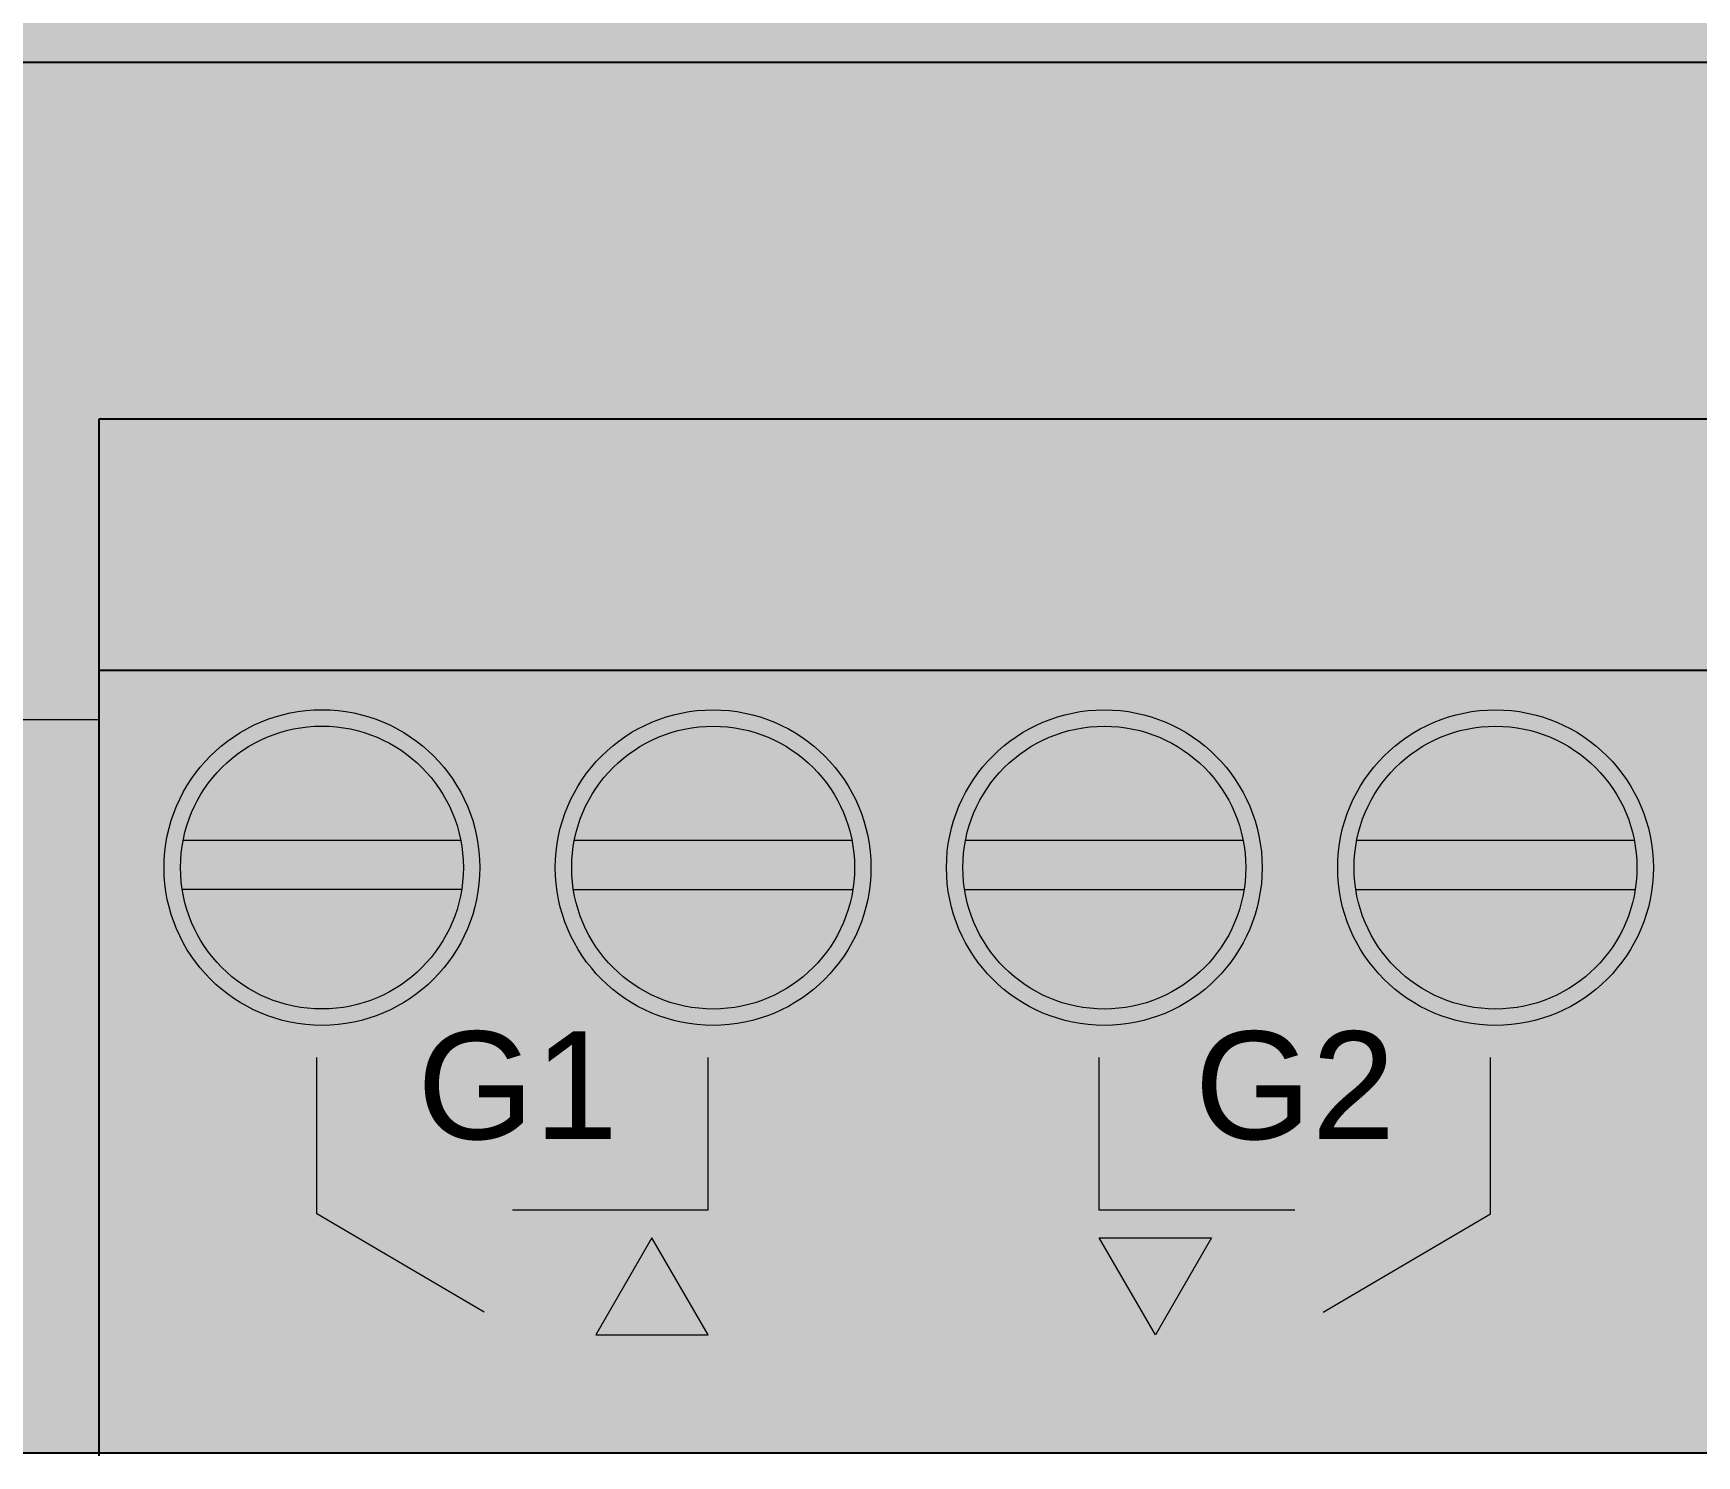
# Model space of a CAD drawing. Header units: millimetres. Extents: x 27500 to 33280, y -10980 to 420.
# Drawn here: x 28036.41 to 28063.41, y 144.95 to 168.05 of the extents above; entities that cross this region are included whole.
import ezdxf
from ezdxf.enums import TextEntityAlignment as Align

# ---------------------------------------------------------------- set-up
doc = ezdxf.new("R2010")
doc.units = ezdxf.units.MM
doc.layers.add('SX_ZEN_BODY', color=7, linetype='Continuous', true_color=0xefefeb)
doc.layers.add('SX_ZEN_TERMINALS', color=7, linetype='Continuous', true_color=0xc5c7cd)
doc.styles.get("Standard").update_dxf_attribs({"font": 'arial.ttf'})
doc.styles.add('SX_ZIOMB16V3_Arial', font='arial.ttf')

# ---------------------------------------------------------------- blocks, each defined once
blk = doc.blocks.new('SX_DYN_ZENNIO_G005')
at = {"true_color": 0x2f3236}
for points in [[(92.363, -43.088), (91.452, -41.509), (90.54, -43.088)], [(100.536, -41.509), (99.625, -43.088), (98.713, -41.509)]]:
    blk.add_hatch(color=250, dxfattribs=at).paths.add_polyline_path(points)
at = {"layer": 'SX_ZEN_BODY', "true_color": 0xefefeb}
blk.add_hatch(color=7, dxfattribs=at).paths.add_polyline_path([(0, -22.43), (0, 22.57), (0, 45), (8.425, 45), (59.77, 45), (82.475, 45), (133.82, 45), (140, 45), (140, 22.57), (140, -22.43), (140, -45), (133.82, -45), (82.475, -45), (59.77, -45), (8.425, -45), (0, -45)])
at = {"layer": 'SX_ZEN_TERMINALS', "true_color": 0xc5c7cd}
h = blk.add_hatch(color=9, dxfattribs=at)
h.paths.add_polyline_path([(140, -22.43), (140, -45), (133.82, -45), (133.82, -32.295), (133.82, -28.22), (82.475, -28.22), (82.475, -32.295), (82.475, -33.095), (76.34, -33.095), (76.34, -31.08), (63.66, -31.08), (63.66, -33.095), (59.77, -33.095), (59.77, -32.245), (59.77, -28.17), (8.425, -28.17), (8.425, -32.245), (8.425, -45), (0, -45), (0, -22.43)])
h.paths.add_polyline_path([(76.755, -27.96), (76.755, -27.255), (75.76, -27.255), (75.76, -27.96)], flags=0)
h.paths.add_polyline_path([(75.005, -27.255), (74.005, -27.255), (74.005, -27.96), (75.005, -27.96)], flags=0)
h.paths.add_polyline_path([(74.005, -26.76), (78.505, -26.76), (78.505, -26.065), (74.005, -26.065)], flags=0)
h.paths.add_polyline_path([(64.54, -27.975), (64.555, -27.955), (64.57, -27.93), (64.585, -27.91), (64.605, -27.885), (64.62, -27.865), (64.635, -27.845), (64.655, -27.825), (64.66, -27.815), (64.67, -27.805), (64.675, -27.795), (64.68, -27.79), (64.685, -27.785), (64.695, -27.775), (64.7, -27.77), (64.705, -27.76), (64.72, -27.745), (64.74, -27.73), (64.755, -27.715), (64.77, -27.695), (64.785, -27.68), (64.805, -27.665), (64.82, -27.65), (64.835, -27.635), (64.855, -27.615), (64.87, -27.6), (64.89, -27.585), (64.905, -27.565), (64.94, -27.53), (64.98, -27.495), (65.02, -27.46), (65.06, -27.42), (65.075, -27.405), (65.085, -27.395), (65.1, -27.385), (65.11, -27.375), (65.125, -27.365), (65.14, -27.35), (65.155, -27.335), (65.165, -27.325), (65.19, -27.305), (65.215, -27.28), (65.235, -27.26), (65.255, -27.24), (65.295, -27.205), (65.335, -27.165), (65.37, -27.135), (65.405, -27.1), (65.435, -27.065), (65.47, -27.035), (65.5, -27), (65.53, -26.97), (65.545, -26.95), (65.565, -26.935), (65.58, -26.915), (65.59, -26.9), (65.605, -26.885), (65.62, -26.865), (65.635, -26.845), (65.65, -26.83), (65.7, -26.755), (65.755, -26.68), (65.8, -26.6), (65.85, -26.52), (65.87, -26.48), (65.89, -26.44), (65.91, -26.395), (65.925, -26.355), (65.94, -26.315), (65.955, -26.27), (65.97, -26.225), (65.985, -26.18), (65.995, -26.13), (66, -26.085), (66.01, -26.035), (66.015, -25.985), (66.015, -25.96), (66.02, -25.935), (66.02, -25.91), (66.02, -25.885), (66.02, -25.855), (66.02, -25.83), (66.02, -25.805), (66.02, -25.78), (66.01, -25.675), (65.99, -25.575), (65.96, -25.48), (65.925, -25.39), (65.9, -25.345), (65.875, -25.305), (65.85, -25.26), (65.815, -25.22), (65.785, -25.18), (65.75, -25.14), (65.715, -25.1), (65.675, -25.065), (65.595, -25), (65.505, -24.94), (65.41, -24.89), (65.315, -24.845), (65.21, -24.815), (65.1, -24.79), (64.985, -24.77), (64.87, -24.76), (64.84, -24.76), (64.81, -24.76), (64.78, -24.76), (64.75, -24.76), (64.72, -24.76), (64.69, -24.765), (64.665, -24.765), (64.635, -24.77), (64.58, -24.775), (64.525, -24.78), (64.47, -24.785), (64.42, -24.795), (64.32, -24.82), (64.23, -24.85), (64.14, -24.89), (64.055, -24.93), (64.01, -24.955), (63.975, -24.98), (63.935, -25.005), (63.9, -25.035), (63.86, -25.06), (63.825, -25.09), (63.795, -25.125), (63.765, -25.155), (63.705, -25.23), (63.655, -25.31), (63.61, -25.395), (63.575, -25.485), (63.54, -25.585), (63.51, -25.69), (63.49, -25.8), (63.475, -25.92), (64.225, -25.995), (64.23, -25.89), (64.25, -25.79), (64.275, -25.705), (64.31, -25.635), (64.325, -25.6), (64.345, -25.57), (64.37, -25.54), (64.39, -25.515), (64.42, -25.495), (64.445, -25.475), (64.475, -25.455), (64.505, -25.44), (64.54, -25.425), (64.575, -25.41), (64.61, -25.4), (64.645, -25.395), (64.665, -25.39), (64.685, -25.39), (64.705, -25.385), (64.725, -25.385), (64.75, -25.385), (64.775, -25.385), (64.795, -25.385), (64.82, -25.39), (64.86, -25.395), (64.905, -25.4), (64.945, -25.415), (64.98, -25.43), (65.02, -25.445), (65.055, -25.46), (65.085, -25.485), (65.11, -25.505), (65.125, -25.515), (65.14, -25.53), (65.15, -25.54), (65.16, -25.555), (65.17, -25.57), (65.18, -25.585), (65.195, -25.6), (65.205, -25.615), (65.22, -25.65), (65.235, -25.685), (65.245, -25.725), (65.255, -25.765), (65.26, -25.79), (65.26, -25.81), (65.265, -25.83), (65.265, -25.85), (65.265, -25.875), (65.265, -25.9), (65.265, -25.92), (65.265, -25.945), (65.265, -25.99), (65.255, -26.035), (65.245, -26.075), (65.235, -26.12), (65.22, -26.16), (65.205, -26.2), (65.19, -26.235), (65.17, -26.27), (65.16, -26.285), (65.15, -26.305), (65.145, -26.32), (65.135, -26.335), (65.125, -26.35), (65.115, -26.36), (65.11, -26.375), (65.1, -26.39), (65.075, -26.415), (65.055, -26.445), (65.03, -26.47), (65, -26.5), (64.975, -26.53), (64.95, -26.56), (64.925, -26.585), (64.895, -26.615), (64.87, -26.64), (64.845, -26.665), (64.815, -26.695), (64.79, -26.72), (64.765, -26.745), (64.735, -26.775), (64.705, -26.8), (64.68, -26.83), (64.645, -26.86), (64.615, -26.89), (64.58, -26.925), (64.54, -26.96), (64.53, -26.97), (64.52, -26.975), (64.51, -26.99), (64.5, -27), (64.49, -27.005), (64.48, -27.015), (64.47, -27.025), (64.46, -27.035), (64.44, -27.055), (64.415, -27.075), (64.395, -27.095), (64.38, -27.11), (64.305, -27.185), (64.24, -27.25), (64.175, -27.315), (64.115, -27.37), (64.06, -27.43), (64.01, -27.49), (63.955, -27.545), (63.91, -27.6), (63.86, -27.655), (63.82, -27.71), (63.775, -27.765), (63.73, -27.82), (63.715, -27.85), (63.695, -27.875), (63.675, -27.905), (63.66, -27.935), (63.65, -27.95), (63.64, -27.965), (63.63, -27.98), (63.625, -27.995), (63.615, -28.01), (63.605, -28.025), (63.595, -28.04), (63.59, -28.055), (63.555, -28.13), (63.52, -28.205), (63.49, -28.28), (63.465, -28.365), (63.44, -28.445), (63.42, -28.53), (63.405, -28.61), (63.395, -28.69), (66.02, -28.69), (66.02, -27.995), (64.53, -27.995)], flags=0)
h.paths.add_polyline_path([(68.485, -27.215), (68.465, -27.375), (68.445, -27.52), (68.415, -27.645), (68.4, -27.7), (68.38, -27.75), (68.365, -27.8), (68.345, -27.84), (68.335, -27.86), (68.32, -27.88), (68.31, -27.9), (68.3, -27.915), (68.3, -27.92), (68.295, -27.92), (68.295, -27.925), (68.29, -27.93), (68.29, -27.935), (68.285, -27.935), (68.28, -27.945), (68.275, -27.95), (68.265, -27.955), (68.26, -27.965), (68.25, -27.98), (68.24, -27.99), (68.225, -28.005), (68.215, -28.015), (68.165, -28.055), (68.11, -28.09), (68.055, -28.11), (67.995, -28.125), (67.98, -28.13), (67.96, -28.135), (67.945, -28.135), (67.93, -28.14), (67.925, -28.14), (67.915, -28.14), (67.91, -28.14), (67.9, -28.14), (67.89, -28.14), (67.88, -28.14), (67.87, -28.14), (67.865, -28.14), (67.83, -28.135), (67.795, -28.13), (67.765, -28.12), (67.735, -28.115), (67.705, -28.1), (67.675, -28.085), (67.65, -28.065), (67.625, -28.05), (67.605, -28.03), (67.585, -28.01), (67.57, -27.985), (67.555, -27.96), (67.525, -27.91), (67.5, -27.845), (67.485, -27.78), (67.47, -27.705), (66.745, -27.785), (66.79, -27.99), (66.86, -28.175), (66.945, -28.33), (67.05, -28.465), (67.18, -28.575), (67.325, -28.66), (67.49, -28.72), (67.67, -28.75), (67.72, -28.755), (67.765, -28.76), (67.815, -28.76), (67.865, -28.76), (67.915, -28.76), (67.965, -28.76), (68.015, -28.755), (68.065, -28.75), (68.16, -28.73), (68.25, -28.705), (68.335, -28.68), (68.42, -28.64), (68.505, -28.6), (68.58, -28.555), (68.655, -28.5), (68.73, -28.44), (68.765, -28.41), (68.8, -28.375), (68.835, -28.34), (68.865, -28.305), (68.87, -28.3), (68.87, -28.295), (68.875, -28.29), (68.88, -28.285), (68.88, -28.28), (68.885, -28.275), (68.89, -28.275), (68.895, -28.27), (68.9, -28.26), (68.905, -28.25), (68.91, -28.245), (68.915, -28.235), (68.925, -28.22), (68.94, -28.205), (68.95, -28.185), (68.96, -28.17), (69.045, -28.025), (69.115, -27.855), (69.17, -27.67), (69.215, -27.465), (69.235, -27.355), (69.25, -27.24), (69.26, -27.125), (69.27, -27), (69.27, -26.935), (69.27, -26.87), (69.275, -26.8), (69.275, -26.735), (69.275, -26.67), (69.27, -26.6), (69.27, -26.535), (69.27, -26.475), (69.25, -26.23), (69.215, -26.01), (69.17, -25.805), (69.11, -25.62), (69.08, -25.54), (69.04, -25.46), (69, -25.385), (68.955, -25.315), (68.91, -25.25), (68.865, -25.19), (68.81, -25.135), (68.76, -25.085), (68.65, -24.99), (68.53, -24.915), (68.405, -24.855), (68.275, -24.805), (68.205, -24.79), (68.135, -24.775), (68.06, -24.765), (67.985, -24.76), (67.975, -24.76), (67.965, -24.76), (67.955, -24.76), (67.95, -24.76), (67.94, -24.76), (67.93, -24.76), (67.92, -24.76), (67.905, -24.76), (67.88, -24.76), (67.855, -24.765), (67.83, -24.765), (67.805, -24.765), (67.76, -24.77), (67.71, -24.775), (67.665, -24.785), (67.615, -24.795), (67.53, -24.815), (67.44, -24.845), (67.36, -24.88), (67.28, -24.925), (67.24, -24.945), (67.205, -24.97), (67.165, -25), (67.13, -25.025), (67.095, -25.055), (67.06, -25.085), (67.03, -25.115), (66.995, -25.15), (66.885, -25.29), (66.8, -25.445), (66.735, -25.61), (66.69, -25.79), (66.685, -25.84), (66.68, -25.89), (66.675, -25.94), (66.67, -25.99), (66.67, -26.04), (66.67, -26.09), (66.67, -26.145), (66.67, -26.195), (66.68, -26.295), (66.695, -26.39), (66.715, -26.485), (66.74, -26.57), (66.775, -26.655), (66.81, -26.735), (66.855, -26.81), (66.905, -26.885), (66.915, -26.905), (66.93, -26.92), (66.945, -26.94), (66.96, -26.955), (66.97, -26.965), (66.975, -26.975), (66.98, -26.985), (66.99, -26.99), (66.995, -26.995), (66.995, -27), (67, -27.005), (67.005, -27.01), (67.01, -27.01), (67.015, -27.015), (67.015, -27.02), (67.02, -27.025), (67.055, -27.06), (67.095, -27.095), (67.13, -27.125), (67.17, -27.155), (67.245, -27.205), (67.325, -27.25), (67.405, -27.285), (67.49, -27.315), (67.535, -27.33), (67.58, -27.335), (67.625, -27.345), (67.67, -27.35), (67.695, -27.355), (67.715, -27.355), (67.74, -27.355), (67.76, -27.36), (67.785, -27.36), (67.81, -27.36), (67.835, -27.36), (67.86, -27.36), (68.045, -27.33), (68.21, -27.265), (68.36, -27.165), (68.5, -27.035)], flags=0)
h.paths.add_polyline_path([(73.37, -24.785), (72.535, -24.785), (71.57, -27.68), (70.58, -24.785), (69.725, -24.785), (71.125, -28.69), (71.97, -28.69)], flags=0)
h.paths.add_polyline_path([(78.505, -27.96), (78.505, -27.255), (77.505, -27.255), (77.505, -27.96)], flags=0)
for points in [[(82.475, -28.22), (133.82, -28.22), (133.82, -32.295), (82.475, -32.295)], [(59.77, -45), (59.77, -33.095), (63.66, -33.095), (63.66, -31.08), (76.34, -31.08), (76.34, -33.095), (82.475, -33.095), (82.475, -45)], [(83.834, -35.85), (83.8, -35.5), (83.845, -35.035), (83.98, -34.605), (84.19, -34.215), (84.47, -33.875), (84.81, -33.595), (85.2, -33.385), (85.635, -33.25), (86.095, -33.205), (86.56, -33.25), (86.99, -33.385), (87.38, -33.595), (87.72, -33.875), (88, -34.215), (88.21, -34.605), (88.345, -35.035), (88.39, -35.5), (88.356, -35.85)], [(90.185, -35.855), (90.15, -35.5), (90.195, -35.035), (90.33, -34.605), (90.54, -34.215), (90.82, -33.875), (91.16, -33.595), (91.55, -33.385), (91.985, -33.25), (92.445, -33.205), (92.91, -33.25), (93.34, -33.385), (93.73, -33.595), (94.07, -33.875), (94.35, -34.215), (94.56, -34.605), (94.695, -35.035), (94.74, -35.5), (94.705, -35.855)], [(96.535, -35.855), (96.5, -35.5), (96.545, -35.035), (96.68, -34.605), (96.89, -34.215), (97.17, -33.875), (97.51, -33.595), (97.9, -33.385), (98.335, -33.25), (98.795, -33.205), (99.26, -33.25), (99.69, -33.385), (100.08, -33.595), (100.42, -33.875), (100.7, -34.215), (100.91, -34.605), (101.045, -35.035), (101.09, -35.5), (101.055, -35.855)], [(102.884, -35.855), (102.85, -35.5), (102.895, -35.04), (103.03, -34.605), (103.24, -34.215), (103.52, -33.875), (103.86, -33.595), (104.25, -33.385), (104.685, -33.25), (105.145, -33.205), (105.61, -33.25), (106.04, -33.385), (106.43, -33.595), (106.77, -33.875), (107.05, -34.215), (107.26, -34.605), (107.395, -35.04), (107.44, -35.5), (107.406, -35.855)], [(88.356, -35.85), (88.345, -35.96), (88.21, -36.39), (88, -36.78), (87.72, -37.12), (87.38, -37.4), (86.99, -37.615), (86.56, -37.75), (86.095, -37.795), (85.635, -37.75), (85.2, -37.615), (84.81, -37.4), (84.47, -37.12), (84.19, -36.78), (83.98, -36.39), (83.845, -35.96), (83.834, -35.85)], [(94.705, -35.855), (94.695, -35.96), (94.56, -36.395), (94.35, -36.785), (94.07, -37.125), (93.73, -37.405), (93.34, -37.615), (92.91, -37.75), (92.445, -37.795), (91.985, -37.75), (91.55, -37.615), (91.16, -37.405), (90.82, -37.125), (90.54, -36.785), (90.33, -36.395), (90.195, -35.96), (90.185, -35.855)], [(101.055, -35.855), (101.045, -35.96), (100.91, -36.395), (100.7, -36.785), (100.42, -37.125), (100.08, -37.405), (99.69, -37.615), (99.26, -37.75), (98.795, -37.795), (98.335, -37.75), (97.9, -37.615), (97.51, -37.405), (97.17, -37.125), (96.89, -36.785), (96.68, -36.395), (96.545, -35.96), (96.535, -35.855)], [(107.406, -35.855), (107.395, -35.965), (107.26, -36.395), (107.05, -36.785), (106.77, -37.125), (106.43, -37.405), (106.04, -37.615), (105.61, -37.75), (105.145, -37.795), (104.685, -37.75), (104.25, -37.615), (103.86, -37.405), (103.52, -37.125), (103.24, -36.785), (103.03, -36.395), (102.895, -35.965), (102.884, -35.855)]]:
    blk.add_hatch(color=9, dxfattribs=at).paths.add_polyline_path(points)
h = blk.add_hatch(color=9, dxfattribs=at)
h.paths.add_polyline_path([(82.475, -45), (82.475, -33.095), (82.475, -32.295), (133.82, -32.295), (133.82, -45)])
h.paths.add_polyline_path([(88.605, -34.985), (88.455, -34.5), (88.22, -34.065), (87.905, -33.685), (87.53, -33.375), (87.095, -33.14), (86.61, -32.99), (86.095, -32.935), (85.58, -32.99), (85.1, -33.14), (84.665, -33.375), (84.285, -33.685), (83.97, -34.065), (83.735, -34.5), (83.585, -34.985), (83.535, -35.5), (83.585, -36.015), (83.735, -36.495), (83.97, -36.93), (84.285, -37.31), (84.665, -37.625), (85.1, -37.86), (85.58, -38.01), (86.095, -38.06), (86.61, -38.01), (87.095, -37.86), (87.53, -37.625), (87.905, -37.31), (88.22, -36.93), (88.455, -36.495), (88.605, -36.015), (88.66, -35.5)], flags=0)
h.paths.add_polyline_path([(94.955, -34.985), (94.805, -34.5), (94.57, -34.065), (94.255, -33.69), (93.88, -33.375), (93.445, -33.14), (92.96, -32.99), (92.445, -32.94), (91.93, -32.99), (91.45, -33.14), (91.015, -33.375), (90.635, -33.69), (90.32, -34.065), (90.085, -34.5), (89.935, -34.985), (89.885, -35.5), (89.935, -36.015), (90.085, -36.495), (90.32, -36.93), (90.635, -37.31), (91.015, -37.625), (91.45, -37.86), (91.93, -38.01), (92.445, -38.06), (92.96, -38.01), (93.445, -37.86), (93.88, -37.625), (94.255, -37.31), (94.57, -36.93), (94.805, -36.495), (94.955, -36.015), (95.01, -35.5)], flags=0)
h.paths.add_polyline_path([(101.305, -34.985), (101.155, -34.5), (100.92, -34.065), (100.605, -33.69), (100.23, -33.375), (99.795, -33.14), (99.31, -32.99), (98.795, -32.94), (98.28, -32.99), (97.8, -33.14), (97.365, -33.375), (96.985, -33.69), (96.67, -34.065), (96.435, -34.5), (96.285, -34.985), (96.235, -35.5), (96.285, -36.015), (96.435, -36.495), (96.67, -36.93), (96.985, -37.31), (97.365, -37.625), (97.8, -37.86), (98.28, -38.01), (98.795, -38.06), (99.31, -38.01), (99.795, -37.86), (100.23, -37.625), (100.605, -37.31), (100.92, -36.93), (101.155, -36.495), (101.305, -36.015), (101.36, -35.5)], flags=0)
h.paths.add_polyline_path([(107.655, -34.985), (107.505, -34.505), (107.27, -34.07), (106.955, -33.69), (106.58, -33.375), (106.145, -33.14), (105.66, -32.99), (105.145, -32.94), (104.63, -32.99), (104.15, -33.14), (103.715, -33.375), (103.335, -33.69), (103.02, -34.07), (102.785, -34.505), (102.635, -34.985), (102.585, -35.5), (102.635, -36.015), (102.785, -36.5), (103.02, -36.935), (103.335, -37.31), (103.715, -37.625), (104.15, -37.86), (104.63, -38.01), (105.145, -38.06), (105.66, -38.01), (106.145, -37.86), (106.58, -37.625), (106.955, -37.31), (107.27, -36.935), (107.505, -36.5), (107.655, -36.015), (107.71, -35.5)], flags=0)
h.paths.add_polyline_path([(133.045, -34.98), (132.895, -34.5), (132.66, -34.065), (132.345, -33.685), (131.965, -33.37), (131.53, -33.135), (131.05, -32.985), (130.535, -32.935), (130.015, -32.985), (129.535, -33.135), (129.1, -33.37), (128.72, -33.685), (128.41, -34.065), (128.175, -34.5), (128.025, -34.98), (127.97, -35.495), (128.025, -36.015), (128.175, -36.495), (128.41, -36.93), (128.72, -37.31), (129.1, -37.62), (129.535, -37.855), (130.015, -38.005), (130.535, -38.06), (131.05, -38.005), (131.53, -37.855), (131.965, -37.62), (132.345, -37.31), (132.66, -36.93), (132.895, -36.495), (133.045, -36.015), (133.095, -35.495)], flags=0)
h.paths.add_polyline_path([(126.695, -34.98), (126.545, -34.5), (126.31, -34.065), (125.995, -33.685), (125.615, -33.375), (125.18, -33.135), (124.7, -32.985), (124.185, -32.935), (123.665, -32.985), (123.185, -33.135), (122.75, -33.375), (122.37, -33.685), (122.06, -34.065), (121.825, -34.5), (121.675, -34.98), (121.62, -35.495), (121.675, -36.015), (121.825, -36.495), (122.06, -36.93), (122.37, -37.31), (122.75, -37.62), (123.185, -37.86), (123.665, -38.005), (124.185, -38.06), (124.7, -38.005), (125.18, -37.86), (125.615, -37.62), (125.995, -37.31), (126.31, -36.93), (126.545, -36.495), (126.695, -36.015), (126.745, -35.495)], flags=0)
h.paths.add_polyline_path([(120.345, -34.98), (120.195, -34.5), (119.96, -34.065), (119.645, -33.685), (119.265, -33.375), (118.83, -33.135), (118.35, -32.99), (117.835, -32.935), (117.315, -32.99), (116.835, -33.135), (116.4, -33.375), (116.02, -33.685), (115.71, -34.065), (115.475, -34.5), (115.325, -34.98), (115.27, -35.5), (115.325, -36.015), (115.475, -36.495), (115.71, -36.93), (116.02, -37.31), (116.4, -37.625), (116.835, -37.86), (117.315, -38.01), (117.835, -38.06), (118.35, -38.01), (118.83, -37.86), (119.265, -37.625), (119.645, -37.31), (119.96, -36.93), (120.195, -36.495), (120.345, -36.015), (120.395, -35.5)], flags=0)
h.paths.add_polyline_path([(113.995, -34.985), (113.845, -34.5), (113.61, -34.065), (113.295, -33.685), (112.915, -33.375), (112.48, -33.14), (112, -32.99), (111.485, -32.935), (110.965, -32.99), (110.485, -33.14), (110.05, -33.375), (109.67, -33.685), (109.36, -34.065), (109.125, -34.5), (108.975, -34.985), (108.92, -35.5), (108.975, -36.015), (109.125, -36.495), (109.36, -36.93), (109.67, -37.31), (110.05, -37.625), (110.485, -37.86), (110.965, -38.01), (111.485, -38.06), (112, -38.01), (112.48, -37.86), (112.915, -37.625), (113.295, -37.31), (113.61, -36.93), (113.845, -36.495), (113.995, -36.015), (114.045, -35.5)], flags=0)
h.paths.add_polyline_path([(91.45, -41.51), (90.54, -43.09), (92.365, -43.09)], flags=0)
h.paths.add_polyline_path([(98.715, -41.51), (99.625, -43.09), (100.535, -41.51)], flags=0)
h.paths.add_polyline_path([(116.84, -41.51), (115.93, -43.09), (117.75, -43.09)], flags=0)
h.paths.add_polyline_path([(124.1, -41.51), (125.015, -43.09), (125.925, -41.51)], flags=0)
h = blk.add_hatch(color=9, dxfattribs=at)
h.paths.add_polyline_path([(88.605, -36.015), (88.455, -36.495), (88.22, -36.93), (87.905, -37.31), (87.53, -37.625), (87.095, -37.86), (86.61, -38.01), (86.095, -38.06), (85.58, -38.01), (85.1, -37.86), (84.665, -37.625), (84.285, -37.31), (83.97, -36.93), (83.735, -36.495), (83.585, -36.015), (83.535, -35.5), (83.585, -34.985), (83.735, -34.5), (83.97, -34.065), (84.285, -33.685), (84.665, -33.375), (85.1, -33.14), (85.58, -32.99), (86.095, -32.935), (86.61, -32.99), (87.095, -33.14), (87.53, -33.375), (87.905, -33.685), (88.22, -34.065), (88.455, -34.5), (88.605, -34.985), (88.66, -35.5)])
h.paths.add_polyline_path([(88.39, -35.5), (88.345, -35.035), (88.21, -34.605), (88, -34.215), (87.72, -33.875), (87.38, -33.595), (86.99, -33.385), (86.56, -33.25), (86.095, -33.205), (85.635, -33.25), (85.2, -33.385), (84.81, -33.595), (84.47, -33.875), (84.19, -34.215), (83.98, -34.605), (83.845, -35.035), (83.8, -35.5), (83.834, -35.85), (83.845, -35.96), (83.98, -36.39), (84.19, -36.78), (84.47, -37.12), (84.81, -37.4), (85.2, -37.615), (85.635, -37.75), (86.095, -37.795), (86.56, -37.75), (86.99, -37.615), (87.38, -37.4), (87.72, -37.12), (88, -36.78), (88.21, -36.39), (88.345, -35.96), (88.356, -35.85)], flags=0)
h = blk.add_hatch(color=9, dxfattribs=at)
h.paths.add_polyline_path([(94.955, -36.015), (94.805, -36.495), (94.57, -36.93), (94.255, -37.31), (93.88, -37.625), (93.445, -37.86), (92.96, -38.01), (92.445, -38.06), (91.93, -38.01), (91.45, -37.86), (91.015, -37.625), (90.635, -37.31), (90.32, -36.93), (90.085, -36.495), (89.935, -36.015), (89.885, -35.5), (89.935, -34.985), (90.085, -34.5), (90.32, -34.065), (90.635, -33.69), (91.015, -33.375), (91.45, -33.14), (91.93, -32.99), (92.445, -32.94), (92.96, -32.99), (93.445, -33.14), (93.88, -33.375), (94.255, -33.69), (94.57, -34.065), (94.805, -34.5), (94.955, -34.985), (95.01, -35.5)])
h.paths.add_polyline_path([(94.74, -35.5), (94.695, -35.035), (94.56, -34.605), (94.35, -34.215), (94.07, -33.875), (93.73, -33.595), (93.34, -33.385), (92.91, -33.25), (92.445, -33.205), (91.985, -33.25), (91.55, -33.385), (91.16, -33.595), (90.82, -33.875), (90.54, -34.215), (90.33, -34.605), (90.195, -35.035), (90.15, -35.5), (90.185, -35.855), (90.195, -35.96), (90.33, -36.395), (90.54, -36.785), (90.82, -37.125), (91.16, -37.405), (91.55, -37.615), (91.985, -37.75), (92.445, -37.795), (92.91, -37.75), (93.34, -37.615), (93.73, -37.405), (94.07, -37.125), (94.35, -36.785), (94.56, -36.395), (94.695, -35.96), (94.705, -35.855)], flags=0)
h = blk.add_hatch(color=9, dxfattribs=at)
h.paths.add_polyline_path([(101.305, -36.015), (101.155, -36.495), (100.92, -36.93), (100.605, -37.31), (100.23, -37.625), (99.795, -37.86), (99.31, -38.01), (98.795, -38.06), (98.28, -38.01), (97.8, -37.86), (97.365, -37.625), (96.985, -37.31), (96.67, -36.93), (96.435, -36.495), (96.285, -36.015), (96.235, -35.5), (96.285, -34.985), (96.435, -34.5), (96.67, -34.065), (96.985, -33.69), (97.365, -33.375), (97.8, -33.14), (98.28, -32.99), (98.795, -32.94), (99.31, -32.99), (99.795, -33.14), (100.23, -33.375), (100.605, -33.69), (100.92, -34.065), (101.155, -34.5), (101.305, -34.985), (101.36, -35.5)])
h.paths.add_polyline_path([(101.09, -35.5), (101.045, -35.035), (100.91, -34.605), (100.7, -34.215), (100.42, -33.875), (100.08, -33.595), (99.69, -33.385), (99.26, -33.25), (98.795, -33.205), (98.335, -33.25), (97.9, -33.385), (97.51, -33.595), (97.17, -33.875), (96.89, -34.215), (96.68, -34.605), (96.545, -35.035), (96.5, -35.5), (96.535, -35.855), (96.545, -35.96), (96.68, -36.395), (96.89, -36.785), (97.17, -37.125), (97.51, -37.405), (97.9, -37.615), (98.335, -37.75), (98.795, -37.795), (99.26, -37.75), (99.69, -37.615), (100.08, -37.405), (100.42, -37.125), (100.7, -36.785), (100.91, -36.395), (101.045, -35.96), (101.055, -35.855)], flags=0)
h = blk.add_hatch(color=9, dxfattribs=at)
h.paths.add_polyline_path([(107.655, -36.015), (107.505, -36.5), (107.27, -36.935), (106.955, -37.31), (106.58, -37.625), (106.145, -37.86), (105.66, -38.01), (105.145, -38.06), (104.63, -38.01), (104.15, -37.86), (103.715, -37.625), (103.335, -37.31), (103.02, -36.935), (102.785, -36.5), (102.635, -36.015), (102.585, -35.5), (102.635, -34.985), (102.785, -34.505), (103.02, -34.07), (103.335, -33.69), (103.715, -33.375), (104.15, -33.14), (104.63, -32.99), (105.145, -32.94), (105.66, -32.99), (106.145, -33.14), (106.58, -33.375), (106.955, -33.69), (107.27, -34.07), (107.505, -34.505), (107.655, -34.985), (107.71, -35.5)])
h.paths.add_polyline_path([(107.44, -35.5), (107.395, -35.04), (107.26, -34.605), (107.05, -34.215), (106.77, -33.875), (106.43, -33.595), (106.04, -33.385), (105.61, -33.25), (105.145, -33.205), (104.685, -33.25), (104.25, -33.385), (103.86, -33.595), (103.52, -33.875), (103.24, -34.215), (103.03, -34.605), (102.895, -35.04), (102.85, -35.5), (102.884, -35.855), (102.895, -35.965), (103.03, -36.395), (103.24, -36.785), (103.52, -37.125), (103.86, -37.405), (104.25, -37.615), (104.685, -37.75), (105.145, -37.795), (105.61, -37.75), (106.04, -37.615), (106.43, -37.405), (106.77, -37.125), (107.05, -36.785), (107.26, -36.395), (107.395, -35.965), (107.406, -35.855)], flags=0)
at = {"color": 250, "true_color": 0x2f3236}
for p, q in [((140, -22.429), (0, -22.429)), ((82.476, -28.221), (82.476, -45.048)), ((133.818, -28.221), (82.476, -28.221)), ((82.476, -32.293), (133.818, -32.293)), ((0, -45), (140, -45))]:
    blk.add_line(p, q, dxfattribs=at)
at = {"color": 250, "lineweight": 18, "true_color": 0x2f3236}
blk.add_line((76.34, -33.095), (82.476, -33.095), dxfattribs=at)
at = {"color": 250, "lineweight": 9, "true_color": 0x2f3236}
for points in [[(83.844, -35.052), (88.347, -35.052)], [(90.194, -35.053), (94.697, -35.053)], [(96.544, -35.053), (101.047, -35.053)], [(102.894, -35.054), (107.397, -35.054)], [(83.827, -35.852), (88.364, -35.852)], [(90.177, -35.853), (94.714, -35.853)], [(96.527, -35.853), (101.064, -35.853)], [(102.877, -35.854), (107.414, -35.854)]]:
    blk.add_lwpolyline(points, dxfattribs=at)
at = {"color": 250, "lineweight": 5, "true_color": 0x2f3236}
for points in [[(86.011, -41.12), (86.011, -38.581)], [(92.363, -41.056), (92.363, -38.581)], [(98.713, -41.059), (98.713, -38.583)], [(105.065, -41.122), (105.065, -38.583)], [(88.727, -42.718), (86.011, -41.12)], [(89.187, -41.056), (92.363, -41.056)], [(101.889, -41.059), (98.713, -41.059)], [(102.349, -42.72), (105.065, -41.122)], [(92.363, -43.088), (91.452, -41.509), (90.54, -43.088), (92.363, -43.088)], [(100.536, -41.509), (99.625, -43.088), (98.713, -41.509), (100.536, -41.509)]]:
    blk.add_lwpolyline(points, dxfattribs=at)
at = {"color": 250, "lineweight": 9, "true_color": 0x2f3236}
for centre, radius in [((86.096, -35.499), 2.562), ((92.446, -35.5), 2.562), ((98.796, -35.5), 2.562), ((105.146, -35.5), 2.562), ((86.096, -35.499), 2.296), ((92.446, -35.5), 2.296), ((98.796, -35.5), 2.296), ((105.146, -35.5), 2.296)]:
    blk.add_circle(centre, radius, dxfattribs=at)
at = {"color": 250, "true_color": 0x2f3236, "char_height": 1.75, "attachment_point": 5, "style": 'SX_ZIOMB16V3_Arial'}
for s, insert in [('G1', (89.271, -39.046)), ('G2', (101.89, -39.046))]:
    blk.add_mtext(s, dxfattribs=dict(at, insert=insert))
blk = doc.blocks.new('*U461')
blk.add_blockref('SX_DYN_ZENNIO_G005', (0, 0))
at = {"color": 5, "flags": 1}
for tag, p in [('UFH_ACTUATOR_1', (26.299, 47.198)), ('UFH_ACTUATOR_2', (32.649, 47.198)), ('UFH_ACTUATOR_3', (39.025, 47.198)), ('UFH_ACTUATOR_4', (45.375, 47.198)), ('UFH_ACTUATOR_5', (51.7, 47.198)), ('UFH_ACTUATOR_6', (58.05, 47.198)), ('UFH_ACTUATOR_7', (64.425, 47.198)), ('UFH_ACTUATOR_8', (70.775, 47.198)), ('DALI_OUTPUT', (70.675, 46.478)), ('OUTPUT_10', (158.513, 47.837)), ('OUTPUT_11', (164.858, 47.837)), ('OUTPUT_12', (183.901, 47.837)), ('OUTPUT_1', (14.691, 47.837)), ('OUTPUT_2', (33.734, 47.837)), ('OUTPUT_3', (40.079, 47.837)), ('OUTPUT_4', (59.122, 47.837)), ('OUTPUT_5', (79.31, 47.837)), ('OUTPUT_6', (98.353, 47.837)), ('OUTPUT_7', (104.698, 47.837)), ('OUTPUT_8', (123.74, 47.837)), ('OUTPUT_9', (139.47, 47.837))]:
    blk.add_attdef(tag, p, '', height=2.5, rotation=90, dxfattribs=at)
at = {"color": 3, "flags": 1}
for tag, p in [('REFERENCE', (40.498, 35.586)), ('PHYSICAL_ADD.', (40.85, 32.03)), ('PHYSICAL.ADD.', (62.279, 28.377))]:
    blk.add_attdef(tag, text='', height=2.5, dxfattribs=at).set_placement(p, align=Align.CENTER)
at = {"flags": 1}
for tag in ['WIDTH_MM', 'SOURCE_BLOCK', 'MODEL', 'HEIGHT_MM']:
    blk.add_attdef(tag, (0, 0), '', height=1, dxfattribs=at)
at = {"color": 5, "flags": 1}
for tag, p in [('OUTPUT_13', (13.614, -47.997)), ('OUTPUT_14', (32.657, -47.997)), ('OUTPUT_15', (39.002, -47.997)), ('OUTPUT_16', (58.045, -47.997)), ('OUTPUT_17', (79.31, -48.045)), ('OUTPUT_18', (98.353, -48.045)), ('OUTPUT_19', (104.698, -48.045)), ('OUTPUT_20', (123.74, -48.045)), ('OUTPUT_21', (139.47, -48.045)), ('OUTPUT_22', (158.513, -48.045)), ('OUTPUT_23', (164.858, -48.045)), ('OUTPUT_24', (183.901, -48.045))]:
    blk.add_attdef(tag, text='', height=2.5, rotation=90, dxfattribs=at).set_placement(p, align=Align.RIGHT)

msp = doc.modelspace()

# ---------------------------------------------------------------- block references
msp.add_blockref('*U461', (27955, 190))

doc.saveas('drawing.dxf')
